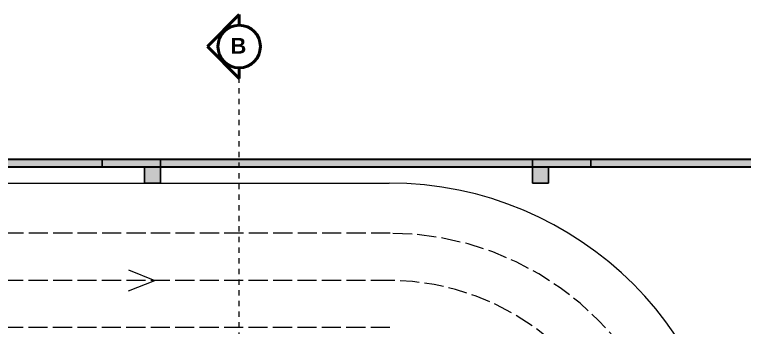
# Model space of a CAD drawing. Header units: metres. Extents: x 42 to 294, y -52 to 32.
# Drawn here: x 141.17 to 154.91, y -3.02 to 2.86 of the extents above; entities that cross this region are included whole.
import ezdxf

# ---------------------------------------------------------------- set-up
doc = ezdxf.new("R2010")
doc.units = ezdxf.units.M
doc.header["$LTSCALE"] = 0.15
doc.linetypes.add('ACAD_ISO02W100', pattern=[15, 12, -3])
doc.linetypes.add('Trazo punto', pattern=[0.015875, 0.00635, -0.004763, 0, -0.004763])
for name, color, linetype, lineweight in [('A-----SYP', 6, 'Continuous', 50), ('A-WALL', 2, 'Continuous', 30), ('Vista', 2, 'Continuous', 20)]:
    doc.layers.add(name, color=color, linetype=linetype, lineweight=lineweight)
doc.layers.add('Hatch', color=8, linetype='Continuous')
doc.layers.add('MUROS', color=11, linetype='Continuous')
doc.styles.get("Standard").update_dxf_attribs({"font": 'arial.ttf', "height": 0.15})

# ---------------------------------------------------------------- blocks, each defined once
blk = doc.blocks.new('Sección - Extremo de sección-3896-000 Subsuelo')
at = {"layer": 'A-----SYP'}
for p, q in [((-0.006, 0.00598), (-0.012, 0)), ((0, 0), (-0.006, 0.00598)), ((-0.012, 0), (-0.01, 0)), ((-0.002, 0), (0, 0))]:
    blk.add_line(p, q, dxfattribs=at)
blk.add_circle((-0.006, 0), 0.004, dxfattribs=at)
blk.add_arc((-0.006, 0), 0.004, 0, 180, dxfattribs=at)

msp = doc.modelspace()

# ---------------------------------------------------------------- hatches: boundary and pattern name
at = {"layer": 'Hatch', "ltscale": 0.2}
for points in [[(143.618, -0.311), (143.918, -0.311), (143.918, 0.139), (142.818, 0.139), (142.818, -0.011), (143.618, -0.011)], [(151.218, -0.011), (152.018, -0.011), (152.018, 0.139), (150.918, 0.139), (150.918, -0.311), (151.218, -0.311)]]:
    msp.add_hatch(color=256, dxfattribs=at).paths.add_polyline_path(points)
at = {"layer": 'MUROS', "ltscale": 0.5}
h = msp.add_hatch(color=256, dxfattribs=at)
h.paths.add_polyline_path([(161.493, -10.811), (161.193, -10.811), (161.193, -13.461), (161.493, -13.461)])
h.paths.add_polyline_path([(161.493, -14.061), (161.193, -14.061), (161.193, -18.649), (161.493, -18.649)])
h.paths.add_polyline_path([(161.493, -18.649), (161.193, -18.649), (161.193, -19.259), (161.493, -19.259)])
h.paths.add_polyline_path([(160.893, -19.559), (157.218, -19.559), (157.218, -19.859), (160.893, -19.859)])
h.paths.add_polyline_path([(156.618, -19.559), (154.068, -19.559), (154.068, -19.859), (156.618, -19.859)])
h.paths.add_polyline_path([(153.468, -19.559), (149.368, -19.559), (149.368, -19.859), (153.468, -19.859)])
h.paths.add_polyline_path([(149.068, -19.559), (145.399, -19.559), (145.399, -19.859), (149.068, -19.859)])
h.paths.add_polyline_path([(145.399, -19.559), (144.793, -19.559), (144.793, -19.859), (145.399, -19.859)])
h.paths.add_polyline_path([(144.493, -19.559), (138.393, -19.559), (138.393, -19.859), (144.493, -19.859)])
h.paths.add_polyline_path([(137.593, -19.559), (134.893, -19.559), (134.893, -19.859), (137.593, -19.859)])
h.paths.add_polyline_path([(134.893, -19.559), (131.893, -19.559), (131.893, -19.859), (134.893, -19.859)])
h.paths.add_polyline_path([(131.643, -13.036), (131.493, -13.036), (131.493, -18.649), (131.643, -18.649)])
h.paths.add_polyline_path([(131.643, -18.649), (131.493, -18.649), (131.493, -19.061), (131.643, -19.061)])
h.paths.add_polyline_path([(131.643, -7.436), (131.493, -7.436), (131.493, -12.186), (131.643, -12.186)])
h.paths.add_polyline_path([(131.643, -0.659), (131.493, -0.659), (131.493, -6.986), (131.643, -6.986)])
h.paths.add_polyline_path([(139.018, 0.141), (131.893, 0.141), (131.893, -0.009), (139.018, -0.009)])
h.paths.add_polyline_path([(142.818, 0.141), (139.018, 0.141), (139.018, -0.009), (142.818, -0.009)])
h = msp.add_hatch(color=256, dxfattribs=at)
h.paths.add_polyline_path([(150.918, 0.141), (145.399, 0.141), (145.399, -0.009), (150.918, -0.009)])
h.paths.add_polyline_path([(145.399, 0.141), (143.918, 0.141), (143.918, -0.009), (145.399, -0.009)])
h.paths.add_polyline_path([(156.518, 0.141), (152.018, 0.141), (152.018, -0.009), (156.518, -0.009)])
h.paths.add_polyline_path([(160.693, 0.141), (157.318, 0.141), (157.318, -0.009), (160.693, -0.009)])
h.paths.add_polyline_path([(161.493, -0.461), (161.193, -0.461), (161.193, -6.836), (161.493, -6.836)])
h.paths.add_polyline_path([(161.493, -7.436), (161.193, -7.436), (161.193, -10.661), (161.493, -10.661)])

# ---------------------------------------------------------------- linework, layer by layer
at = {"layer": 'A-----SYP', "linetype": 'Trazo punto', "lineweight": 15}
msp.add_line((145.399, -21.823), (145.399, 1.659), dxfattribs=at)
at = {"layer": 'A-WALL'}
for p, q in [((131.493, 0.141), (161.493, 0.141)), ((161.193, -0.009), (131.643, -0.009))]:
    msp.add_line(p, q, dxfattribs=at)
at = {"layer": 'Hatch', "ltscale": 0.2}
for p, q in [((142.818, -0.011), (142.818, 0.139)), ((142.818, 0.139), (143.918, 0.139)), ((143.918, -0.011), (143.918, 0.139)), ((143.918, 0.139), (143.918, -0.311)), ((150.918, -0.011), (150.918, 0.139)), ((150.918, 0.139), (150.918, -0.311)), ((152.018, 0.139), (150.918, 0.139)), ((152.018, -0.011), (152.018, 0.139)), ((143.618, -0.011), (142.818, -0.011)), ((143.618, -0.311), (143.618, -0.011)), ((151.218, -0.311), (151.218, -0.011)), ((151.218, -0.011), (152.018, -0.011)), ((143.918, -0.311), (143.618, -0.311)), ((150.918, -0.311), (151.218, -0.311))]:
    msp.add_line(p, q, dxfattribs=at)
at = {"layer": 'Vista', "ltscale": 0.2}
for p, q in [((138.443, -0.309), (148.222, -0.309)), ((143.314, -1.939), (143.814, -2.139)), ((143.314, -2.339), (143.814, -2.139))]:
    msp.add_line(p, q, dxfattribs=at)
at = {"layer": 'Vista', "linetype": 'ACAD_ISO02W100', "ltscale": 0.2}
for p, q in [((148.24, -1.254), (138.393, -1.254)), ((148.237, -2.139), (138.393, -2.139)), ((148.234, -3.024), (138.393, -3.024))]:
    msp.add_line(p, q, dxfattribs=at)
at = {"layer": 'Vista', "ltscale": 0.2}
msp.add_arc((148.222, -6.809), 6.5, 0, 90, dxfattribs=at)
at = {"layer": 'Vista', "linetype": 'ACAD_ISO02W100', "ltscale": 0.2}
for radius in [5.556, 4.67]:
    msp.add_arc((148.222, -6.809), radius, 9.6427, 89.8143, dxfattribs=at)

# ---------------------------------------------------------------- block references
at = {"layer": 'A-----SYP', "extrusion": (0, 0, -1), "xscale": 99.99999999999993, "yscale": 99.99999999999993, "zscale": 99.99999999999993, "rotation": 270.0000000000002}
msp.add_blockref('Sección - Extremo de sección-3896-000 Subsuelo', (-145.399, 1.659), dxfattribs=at)

# ---------------------------------------------------------------- next in the draw order: texts
at = {"layer": 'A-----SYP', "insert": (145.385, 2.42), "char_height": 0.29506, "width": 0.162, "attachment_point": 2, "line_spacing_factor": 0.938532, "bg_fill": 3, "box_fill_scale": 1.25, "bg_fill_color": 0, "bg_fill_transparency": 0}
msp.add_mtext('{\\fArial|b1|i0|c0|p34;B}', dxfattribs=at)

doc.saveas('drawing.dxf')
